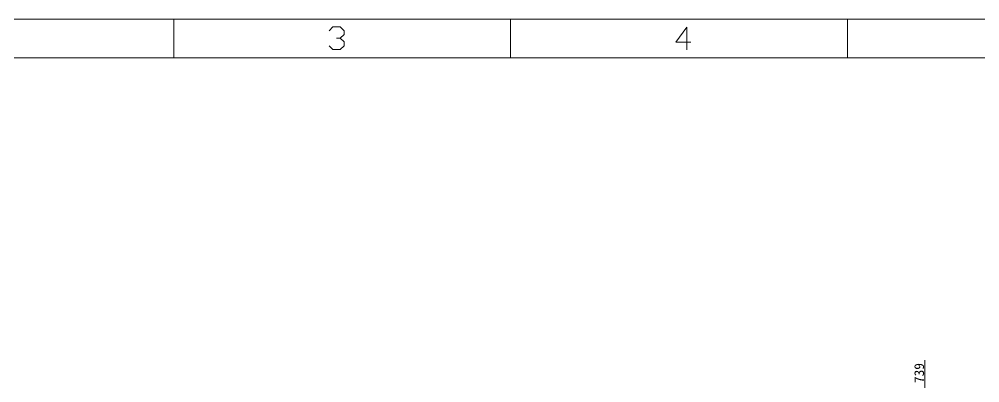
# Model space of a CAD drawing. Header units: millimetres. Extents: x 494 to 18201, y 224 to 11417.
# Drawn here: x 5356 to 6143, y 4811 to 5109 of the extents above; entities that cross this region are included whole.
import ezdxf
from ezdxf.enums import TextEntityAlignment as Align

# ---------------------------------------------------------------- set-up
doc = ezdxf.new("R2010")
doc.units = ezdxf.units.MM
doc.layers.add('DIM', color=7, linetype='Continuous')
doc.layers.add('dim_temp', color=161, linetype='Continuous', lineweight=9)
doc.styles.add('_PUG_ERP', font='txt')
doc.styles.add('gbenor_', font='gbenor.shx', dxfattribs={"bigfont": 'gbcbig'})
doc.styles.add('TXT', font='txt.shx', dxfattribs={"width": 0.8, "bigfont": 'ctxt.shx'})
doc.dimstyles.new('_PUG_ERP', dxfattribs={"dimtxt": 8, "dimasz": 1.5, "dimexe": 0.5, "dimexo": 0.5, "dimgap": 0.5, "dimtad": 1, "dimtxsty": '_PUG_ERP', "dimblk": 'CLOSEDBLANK', "dimcen": 0, "dimclrd": 4, "dimclre": 4, "dimclrt": 3, "dimazin": 3, "dimtfac": 1, "dimtmove": 0, "dimatfit": 3, "dimldrblk": 'CLOSEDBLANK', "dimfxl": 0.5, "dimlwd": 9, "dimlwe": 9, "dimarcsym": 0})

# ---------------------------------------------------------------- blocks, each defined once
blk = doc.blocks.new('*D70')
at = {"layer": 'Defpoints', "color": 0, "transparency": 16777216}
for p in [(6098.26, 4807.59), (6098.26, 4792.59), (5359.26, 4284.59)]:
    blk.add_point(p, dxfattribs=at)
at = {"layer": 'dim_temp', "color": 4, "lineweight": 9, "transparency": 16777216}
blk.add_line((6098.26, 4793.09), (6098.26, 4829.43), dxfattribs=at)
at = {"layer": 'dim_temp', "color": 3, "lineweight": 18, "transparency": 16777216, "insert": (6093.76, 4818.76), "char_height": 8, "attachment_point": 5, "rotation": 90, "style": '_PUG_ERP'}
blk.add_mtext('739', dxfattribs=at)
blk = doc.blocks.new('_ClosedBlank')
blk = doc.blocks.new('U9')
at = {"color": 254, "lineweight": 18}
for p, q in [((-1705.29, 0), (0, 0)), ((-1071.01, 0), (-1071.01, -24.96)), ((-852.65, 0), (-852.65, -24.96)), ((-1680.34, -24.96), (-24.96, -24.96))]:
    blk.add_line(p, q, dxfattribs=at)
at = {"color": 254, "linetype": 'Continuous', "lineweight": 18}
blk.add_line((-1289.37, 0), (-1289.37, -24.96), dxfattribs=at)
at = {"color": 92, "lineweight": 18}
for points in [[(-1188.74, -7.46), (-1186.32, -5.03), (-1181.47, -5.03), (-1179.04, -7.46), (-1179.04, -9.88), (-1181.47, -12.31), (-1183.89, -12.31)], [(-954.23, -14.91), (-963.93, -14.91), (-956.66, -5.21), (-956.66, -19.76)], [(-1181.47, -12.31), (-1179.04, -14.74), (-1179.04, -17.16), (-1181.47, -19.59), (-1186.32, -19.59), (-1188.74, -17.16)]]:
    blk.add_lwpolyline(points, dxfattribs=at)
at = {"lineweight": 18, "style": 'gbenor_'}
blk.add_attdef('文档路径', (-272.46, -941.27), '', height=11.97, dxfattribs=at)
at = {"lineweight": 20, "style": 'TXT'}
for tag, height, p in [('18-**-**', 11.02, (-447.23, -1029.37)), ('客户名称', 10.87, (-531.85, -1111.72, 0)), ('料厚:', 10.87, (-531.73, -1139.24, 0))]:
    blk.add_attdef(tag, text='', height=height, dxfattribs=at).set_placement(p, align=Align.MIDDLE)
for tag, p, height in [('88888', (-457.83, -1062.2), 10.02), ('材质:', (-565.48, -1088.8, 0), 10.87), ('核准', (-445.4, -1116.08, 0), 10.87), ('设计', (-445.79, -1142.51, 0), 10.87), ('绘图', (-446.15, -1168.95, 0), 10.87)]:
    blk.add_attdef(tag, p, '', height=height, dxfattribs=at)
for tag, p, height, width in [('3', (-199.16, -1062.58), 10.67, 0.7), ('4', (-199.16, -1089.19), 10.67, 0.7), ('核准日期', (-329.67, -1118.33, 0), 10.87, 0.68), ('设计日期', (-329.67, -1145.11, 0), 10.87, 0.68), ('1', (-187.58, -1144.16), 9.85, 0.7), ('绘图日期', (-329.78, -1170.73, 0), 10.87, 0.68), ('2', (-198.99, -1168.84), 9.85, 0.7)]:
    blk.add_attdef(tag, p, '', height=height, dxfattribs=dict(at, width=width))

msp = doc.modelspace()

# ---------------------------------------------------------------- block references
at = {"layer": 'DIM', "ltscale": 1.418068, "xscale": 1.264435379605522, "yscale": 1.26443537960024, "zscale": 1.264435379605522}
msp.add_blockref('U9', (7112.97071, 5108.61397), dxfattribs=at)

# ---------------------------------------------------------------- dimensions: what is measured, and where the dimension line sits
at = {"layer": 'dim_temp', "lineweight": 18}
dim = msp.add_ordinate_dim(feature_location=(6098.26102, 4792.59481), offset=(0, 15), dtype=1, origin=(5359.26102, 4284.59481), dimstyle='_PUG_ERP', dxfattribs=at)
dim.commit()
dim.dimension.update_dxf_attribs({"geometry": '*D70', "text_midpoint": (6093.76102, 4818.76148)})

doc.saveas('drawing.dxf')
